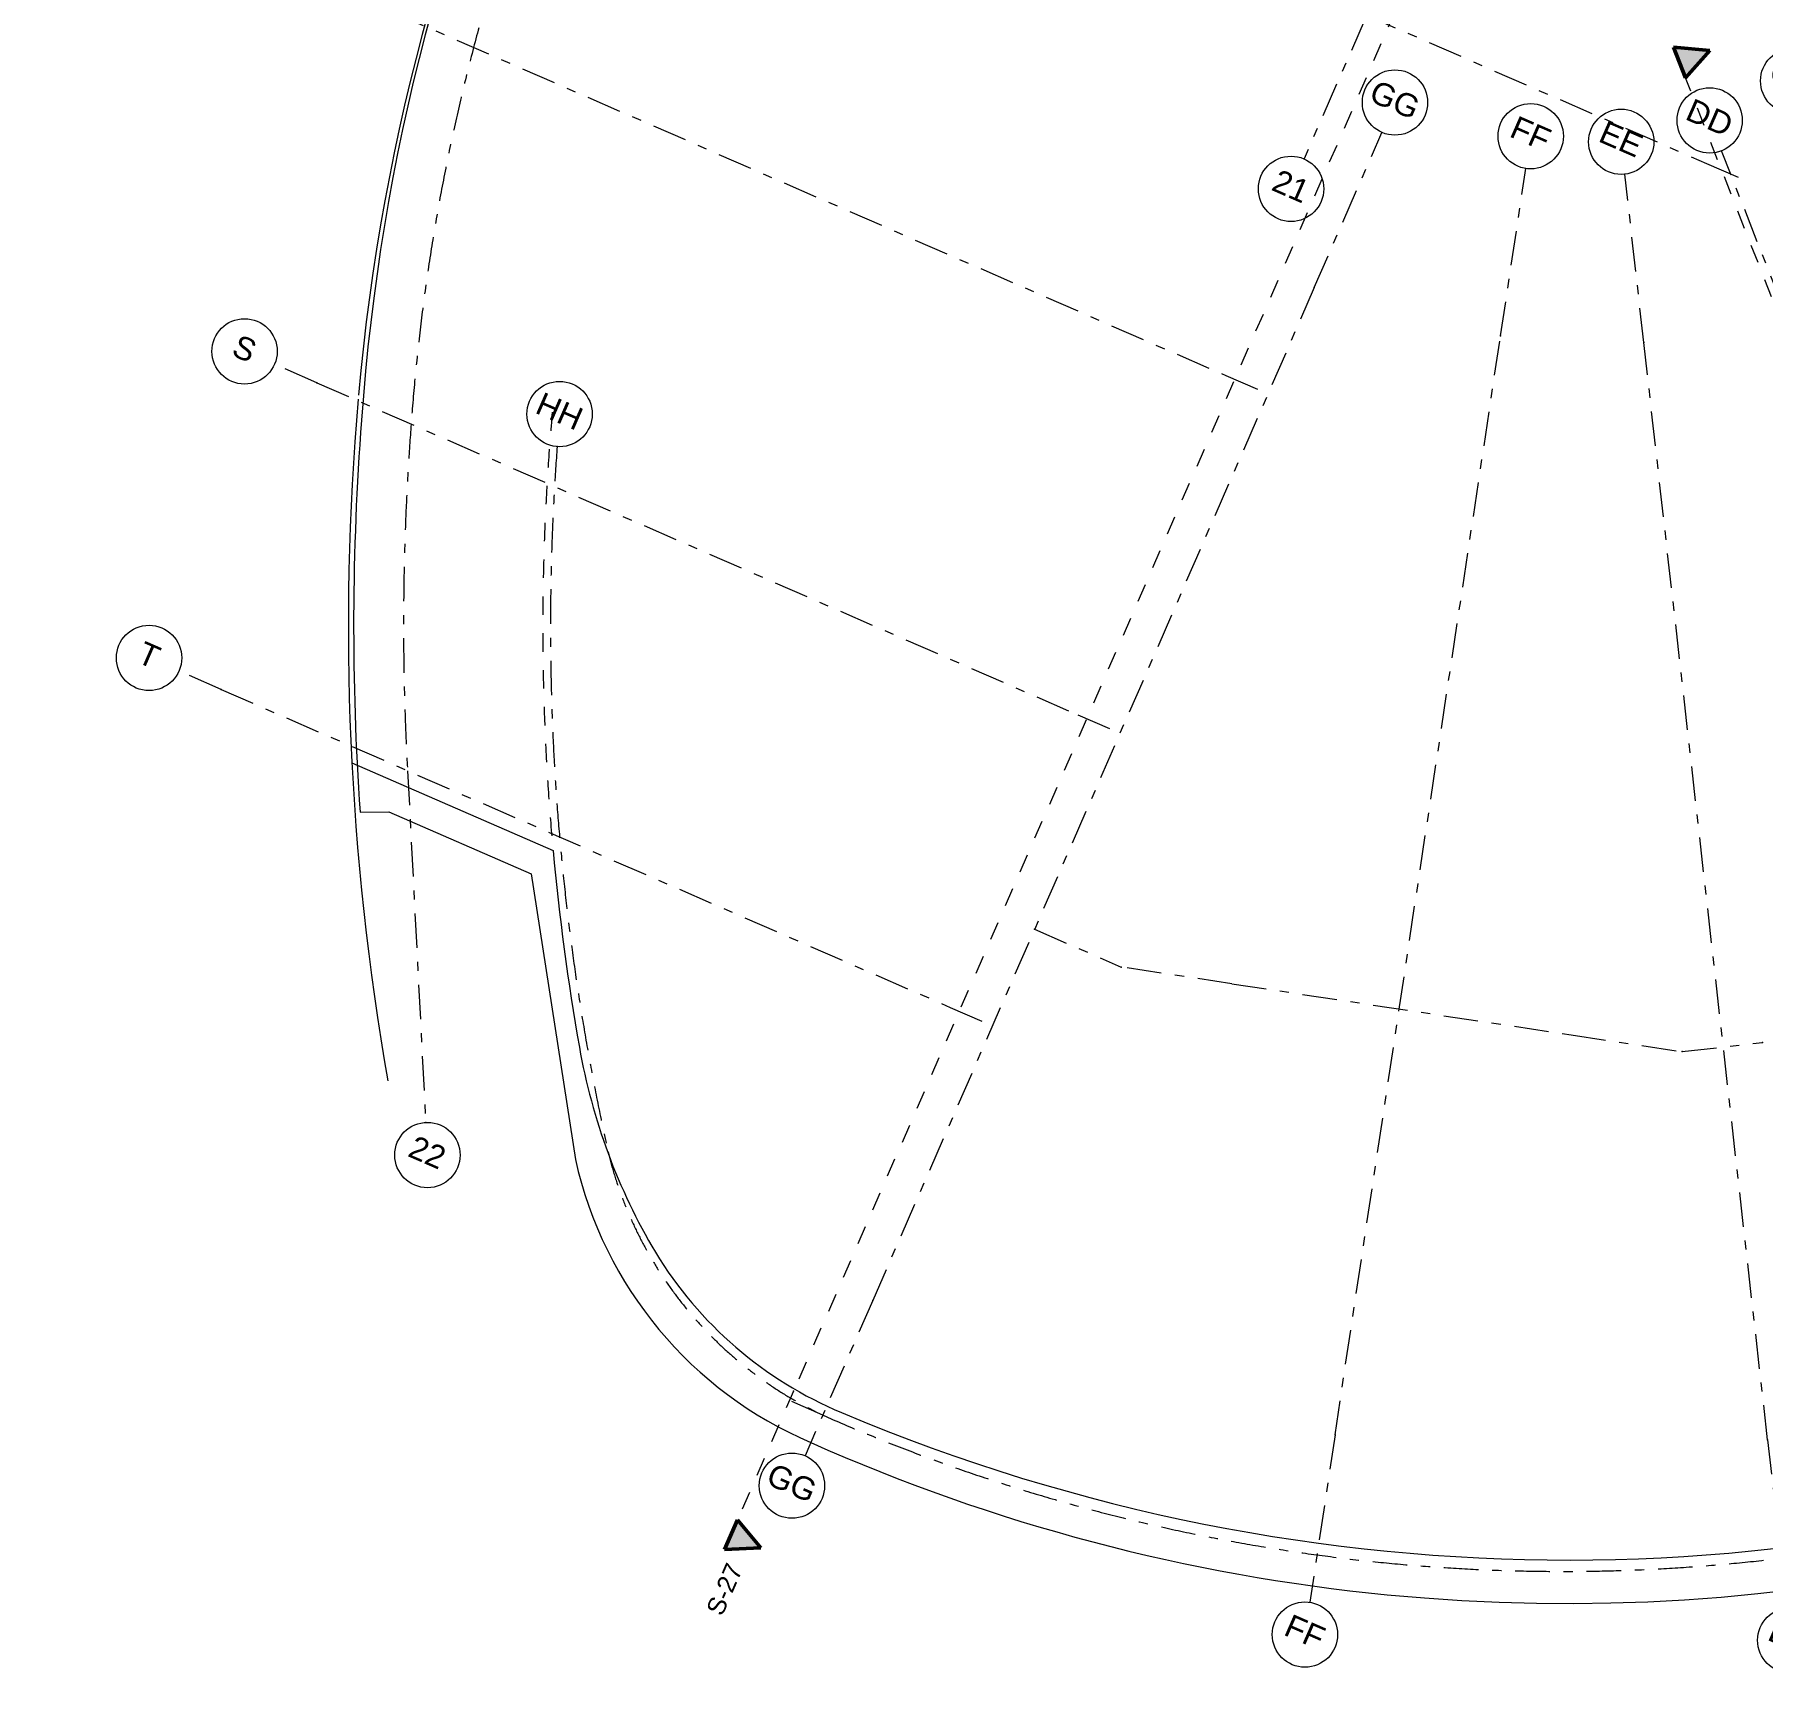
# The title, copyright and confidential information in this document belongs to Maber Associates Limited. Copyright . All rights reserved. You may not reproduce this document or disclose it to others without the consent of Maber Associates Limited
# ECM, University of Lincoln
# Model space of a CAD drawing. Header units: millimetres. Extents: x -50172 to 145343, y -110728 to 25069.
# Drawn here: x -50172 to -23716, y -73367 to -48233 of the extents above; entities that cross this region are included whole.
import ezdxf
from ezdxf.enums import TextEntityAlignment as Align

# ---------------------------------------------------------------- set-up
doc = ezdxf.new("R2010")
doc.units = ezdxf.units.MM
doc.header["$MEASUREMENT"] = 0
doc.linetypes.add('Dashed', pattern=[564.444447, 282.222223, -282.222223])
doc.linetypes.add('Double Dashed', pattern=[1093.611073, 529.166651, -211.666656, 141.111112, -211.666656])
for name, color, linetype, lineweight in [('A-20-M_Roof_Pen_No__1', 7, 'Continuous', 13), ('A-95-MC_Marker_Section_P2.Marker_Pen_No__1', 7, 'Continuous', 13), ('A-95-MC_Marker_Section_P2.Marker_Pen_No__6', 7, 'Continuous', 35)]:
    doc.layers.add(name, color=color, linetype=linetype, lineweight=lineweight)
doc.layers.add('A-95-MC_Marker_Section_P2.Marker', color=7, linetype='Continuous')
doc.layers.add('New_A-15-MG_Structural_Grid_Phase_2', color=7, linetype='Continuous')
for name, color, linetype, lineweight, true_color in [('A-95-MC_Marker_Section_P2.Marker_Pen_No__25', 7, 'Continuous', 50, 0x2a2a2a), ('New_A-15-MG_Structural_Grid_Phase_2_Pen_No__222', 7, 'Continuous', 13, 0x65af33), ('New_A-95-P_Drawing_Pen_No__62', 7, 'Continuous', 20, 0xaaaaaa)]:
    doc.layers.add(name, color=color, linetype=linetype, lineweight=lineweight, true_color=true_color)
doc.styles.add('GENERATED_STYLE_4', font='')
doc.styles.get('GENERATED_STYLE_4').set_extended_font_data('Swis721 BT')

# ---------------------------------------------------------------- blocks, each defined once
blk = doc.blocks.new('Standard grid marker_4')
at = {"layer": 'New_A-15-MG_Structural_Grid_Phase_2_Pen_No__222', "linetype": 'Double Dashed'}
for p, q in [((705, 0), (0, 0)), ((705, 0), (13419, 0)), ((13419, 0), (14124, 0))]:
    blk.add_line(p, q, dxfattribs=at)
at = {"layer": 'New_A-15-MG_Structural_Grid_Phase_2_Pen_No__222', "linetype": 'Continuous'}
blk.add_circle((-500, 0), 500, dxfattribs=at)
at = {"layer": 'New_A-15-MG_Structural_Grid_Phase_2_Pen_No__222', "linetype": 'Double Dashed'}
blk.add_point((705, 0), dxfattribs=at)
blk.add_point((705, 0), dxfattribs=at)
at = {"layer": 'New_A-15-MG_Structural_Grid_Phase_2_Pen_No__222', "style": 'GENERATED_STYLE_4'}
blk.add_attdef('AC_MarkerText_1', text='', height=350, rotation=359.9999, dxfattribs=at).set_placement((-500, 43), align=Align.MIDDLE_CENTER)
blk = doc.blocks.new('Standard grid marker_5')
at = {"layer": 'New_A-15-MG_Structural_Grid_Phase_2_Pen_No__222', "linetype": 'Double Dashed'}
for p, q in [((705, 0), (0, 0)), ((705, 0), (14640, 0)), ((14640, 0), (15346, 0))]:
    blk.add_line(p, q, dxfattribs=at)
at = {"layer": 'New_A-15-MG_Structural_Grid_Phase_2_Pen_No__222', "linetype": 'Continuous'}
blk.add_circle((-500, 0), 500, dxfattribs=at)
at = {"layer": 'New_A-15-MG_Structural_Grid_Phase_2_Pen_No__222', "linetype": 'Double Dashed'}
blk.add_point((705, 0), dxfattribs=at)
blk.add_point((705, 0), dxfattribs=at)
at = {"layer": 'New_A-15-MG_Structural_Grid_Phase_2_Pen_No__222', "style": 'GENERATED_STYLE_4'}
blk.add_attdef('AC_MarkerText_1', text='', height=350, rotation=360, dxfattribs=at).set_placement((-500, 43), align=Align.MIDDLE_CENTER)
blk = doc.blocks.new('Standard grid marker_6')
at = {"layer": 'New_A-15-MG_Structural_Grid_Phase_2_Pen_No__222', "linetype": 'Double Dashed'}
for p, q in [((705, 0), (0, 0)), ((705, 0), (20649, 0)), ((20649, 0), (21354, 0))]:
    blk.add_line(p, q, dxfattribs=at)
at = {"layer": 'New_A-15-MG_Structural_Grid_Phase_2_Pen_No__222', "linetype": 'Continuous'}
blk.add_circle((-500, 0), 500, dxfattribs=at)
at = {"layer": 'New_A-15-MG_Structural_Grid_Phase_2_Pen_No__222', "linetype": 'Double Dashed'}
blk.add_point((705, 0), dxfattribs=at)
blk.add_point((705, 0), dxfattribs=at)
at = {"layer": 'New_A-15-MG_Structural_Grid_Phase_2_Pen_No__222', "style": 'GENERATED_STYLE_4'}
blk.add_attdef('AC_MarkerText_1', text='', height=350, rotation=360, dxfattribs=at).set_placement((-500, 34), align=Align.MIDDLE_CENTER)
blk = doc.blocks.new('Standard grid marker_8')
at = {"layer": 'New_A-15-MG_Structural_Grid_Phase_2_Pen_No__222', "linetype": 'Double Dashed'}
for p, q in [((705, 0), (0, 0)), ((705, 0), (12884, 0)), ((12884, 0), (13589, 0))]:
    blk.add_line(p, q, dxfattribs=at)
at = {"layer": 'New_A-15-MG_Structural_Grid_Phase_2_Pen_No__222', "linetype": 'Continuous'}
blk.add_circle((-500, 0), 500, dxfattribs=at)
at = {"layer": 'New_A-15-MG_Structural_Grid_Phase_2_Pen_No__222', "linetype": 'Double Dashed'}
blk.add_point((705, 0), dxfattribs=at)
blk.add_point((705, 0), dxfattribs=at)
at = {"layer": 'New_A-15-MG_Structural_Grid_Phase_2_Pen_No__222', "style": 'GENERATED_STYLE_4'}
blk.add_attdef('AC_MarkerText_1', text='', height=350, rotation=360, dxfattribs=at).set_placement((-500, 43), align=Align.MIDDLE_CENTER)
blk = doc.blocks.new('Standard grid marker_9')
at = {"layer": 'New_A-15-MG_Structural_Grid_Phase_2_Pen_No__222', "linetype": 'Double Dashed'}
for p, q in [((2591, 0), (19508, 0)), ((2591, 0), (0, 0)), ((19508, 0), (22099, 0))]:
    blk.add_line(p, q, dxfattribs=at)
at = {"layer": 'New_A-15-MG_Structural_Grid_Phase_2_Pen_No__222', "linetype": 'Continuous'}
for centre in [(-500, 0), (22599, 0)]:
    blk.add_circle(centre, 500, dxfattribs=at)
at = {"layer": 'New_A-15-MG_Structural_Grid_Phase_2_Pen_No__222', "linetype": 'Double Dashed'}
for p in [(2591, 0), (2591, 0), (19508, 0), (19508, 0)]:
    blk.add_point(p, dxfattribs=at)
at = {"layer": 'New_A-15-MG_Structural_Grid_Phase_2_Pen_No__222', "style": 'GENERATED_STYLE_4'}
for tag, p in [('AC_MarkerText_1_0', (-500, 43)), ('AC_MarkerText_1_1', (22599, 43))]:
    blk.add_attdef(tag, text='', height=350, rotation=90, dxfattribs=at).set_placement(p, align=Align.MIDDLE_CENTER)
blk = doc.blocks.new('Standard grid marker_10')
at = {"layer": 'New_A-15-MG_Structural_Grid_Phase_2_Pen_No__222', "linetype": 'Double Dashed'}
for p, q in [((2591, 0), (19605, 0)), ((2591, 0), (0, 0)), ((19605, 0), (22196, 0))]:
    blk.add_line(p, q, dxfattribs=at)
at = {"layer": 'New_A-15-MG_Structural_Grid_Phase_2_Pen_No__222', "linetype": 'Continuous'}
for centre in [(-500, 0), (22696, 0)]:
    blk.add_circle(centre, 500, dxfattribs=at)
at = {"layer": 'New_A-15-MG_Structural_Grid_Phase_2_Pen_No__222', "linetype": 'Double Dashed'}
for p in [(2591, 0), (2591, 0), (19605, 0), (19605, 0)]:
    blk.add_point(p, dxfattribs=at)
at = {"layer": 'New_A-15-MG_Structural_Grid_Phase_2_Pen_No__222', "style": 'GENERATED_STYLE_4'}
for tag, p in [('AC_MarkerText_1_0', (-500, 43)), ('AC_MarkerText_1_1', (22696, 43))]:
    blk.add_attdef(tag, text='', height=350, rotation=255.0108, dxfattribs=at).set_placement(p, align=Align.MIDDLE_CENTER)
blk = doc.blocks.new('Standard grid marker_11')
at = {"layer": 'New_A-15-MG_Structural_Grid_Phase_2_Pen_No__222', "linetype": 'Double Dashed'}
for p, q in [((2591, 0), (0, 0)), ((2591, 0), (19495, 0)), ((19495, 0), (22085, 0))]:
    blk.add_line(p, q, dxfattribs=at)
at = {"layer": 'New_A-15-MG_Structural_Grid_Phase_2_Pen_No__222', "linetype": 'Continuous'}
for centre in [(-500, 0), (22585, 0)]:
    blk.add_circle(centre, 500, dxfattribs=at)
at = {"layer": 'New_A-15-MG_Structural_Grid_Phase_2_Pen_No__222', "linetype": 'Double Dashed'}
for p in [(2591, 0), (2591, 0), (19495, 0), (19495, 0)]:
    blk.add_point(p, dxfattribs=at)
at = {"layer": 'New_A-15-MG_Structural_Grid_Phase_2_Pen_No__222', "style": 'GENERATED_STYLE_4'}
for tag, p in [('AC_MarkerText_1_0', (-500, 43)), ('AC_MarkerText_1_1', (22585, 43))]:
    blk.add_attdef(tag, text='', height=350, rotation=240.0028, dxfattribs=at).set_placement(p, align=Align.MIDDLE_CENTER)
blk = doc.blocks.new('Standard grid marker_12')
at = {"layer": 'New_A-15-MG_Structural_Grid_Phase_2_Pen_No__222', "linetype": 'Double Dashed'}
for p, q in [((2591, 0), (19515, 0)), ((2591, 0), (2591, 0)), ((19515, 0), (19515, 0)), ((2591, 0), (0, 0)), ((19515, 0), (22105, 0))]:
    blk.add_line(p, q, dxfattribs=at)
at = {"layer": 'New_A-15-MG_Structural_Grid_Phase_2_Pen_No__222', "linetype": 'Continuous'}
for centre in [(-500, 0), (22605, 0)]:
    blk.add_circle(centre, 500, dxfattribs=at)
at = {"layer": 'New_A-15-MG_Structural_Grid_Phase_2_Pen_No__222', "linetype": 'Double Dashed'}
for p in [(2591, 0), (19515, 0)]:
    blk.add_point(p, dxfattribs=at)
at = {"layer": 'New_A-15-MG_Structural_Grid_Phase_2_Pen_No__222', "style": 'GENERATED_STYLE_4'}
for tag, p in [('AC_MarkerText_1_0', (-500, 43)), ('AC_MarkerText_1_1', (22605, 43))]:
    blk.add_attdef(tag, text='', height=350, rotation=225.0159, dxfattribs=at).set_placement(p, align=Align.MIDDLE_CENTER)
blk = doc.blocks.new('Standard grid marker_13')
at = {"layer": 'New_A-15-MG_Structural_Grid_Phase_2_Pen_No__222', "linetype": 'Double Dashed'}
for p, q in [((2591, 0), (0, 0)), ((2591, 0), (19354, 0)), ((19354, 0), (21945, 0))]:
    blk.add_line(p, q, dxfattribs=at)
at = {"layer": 'New_A-15-MG_Structural_Grid_Phase_2_Pen_No__222', "linetype": 'Continuous'}
for centre in [(-500, 0), (22445, 0)]:
    blk.add_circle(centre, 500, dxfattribs=at)
at = {"layer": 'New_A-15-MG_Structural_Grid_Phase_2_Pen_No__222', "linetype": 'Double Dashed'}
for p in [(2591, 0), (2591, 0), (19354, 0), (19354, 0)]:
    blk.add_point(p, dxfattribs=at)
at = {"layer": 'New_A-15-MG_Structural_Grid_Phase_2_Pen_No__222', "style": 'GENERATED_STYLE_4'}
for tag, p in [('AC_MarkerText_1_0', (-500, 44)), ('AC_MarkerText_1_1', (22445, 44))]:
    blk.add_attdef(tag, text='', height=350, rotation=210.0234, dxfattribs=at).set_placement(p, align=Align.MIDDLE_CENTER)
blk = doc.blocks.new('Standard grid marker_16')
at = {"layer": 'New_A-15-MG_Structural_Grid_Phase_2_Pen_No__222', "linetype": 'Double Dashed'}
blk.add_line((0, 0), (1446, 0), dxfattribs=at)
for p in [(0, 0), (1446, 0)]:
    blk.add_point(p, dxfattribs=at)
blk = doc.blocks.new('Standard grid marker_17')
at = {"layer": 'New_A-15-MG_Structural_Grid_Phase_2_Pen_No__222', "linetype": 'Double Dashed'}
for p, q in [((1715, 0), (0, 0)), ((1715, 0), (6970, 0)), ((6970, 0), (8684, 0))]:
    blk.add_line(p, q, dxfattribs=at)
blk = doc.blocks.new('Standard grid marker_18')
at = {"layer": 'New_A-15-MG_Structural_Grid_Phase_2_Pen_No__222', "linetype": 'Double Dashed'}
blk.add_line((0, 0), (1239, 0), dxfattribs=at)
for p in [(0, 0), (1239, 0)]:
    blk.add_point(p, dxfattribs=at)
blk = doc.blocks.new('Standard grid marker_24')
at = {"layer": 'New_A-15-MG_Structural_Grid_Phase_2_Pen_No__222', "linetype": 'Double Dashed'}
for p, q in [((23031, 21499), (23031, 21499)), ((31507, 0), (31507, 0))]:
    blk.add_line(p, q, dxfattribs=at)
blk.add_arc((0, 0), 31507, 0, 43.0295, dxfattribs=at)
blk = doc.blocks.new('Standard grid marker_25')
at = {"layer": 'New_A-15-MG_Structural_Grid_Phase_2_Pen_No__222', "linetype": 'Double Dashed'}
for p, q in [((40014, 5296), (40014, 5296)), ((40363, 0), (40363, 0))]:
    blk.add_line(p, q, dxfattribs=at)
blk.add_arc((0, 0), 40363, 0, 7.5392, dxfattribs=at)
blk = doc.blocks.new('Standard grid marker_26')
at = {"layer": 'New_A-15-MG_Structural_Grid_Phase_2_Pen_No__222', "linetype": 'Double Dashed'}
blk.add_line((27978, 0), (27978, -516), dxfattribs=at)
blk.add_arc((0, 0), 27978, 0, 90.636, dxfattribs=at)
at = {"layer": 'New_A-15-MG_Structural_Grid_Phase_2_Pen_No__222', "style": 'GENERATED_STYLE_4'}
blk.add_attdef('AC_MarkerText_1', text='', height=350, rotation=90.3066, dxfattribs=at).set_placement((-1326, 28008), align=Align.MIDDLE_CENTER)
blk = doc.blocks.new('Standard grid marker_27')
at = {"layer": 'New_A-15-MG_Structural_Grid_Phase_2_Pen_No__222', "linetype": 'Double Dashed'}
for p, q in [((3797, 4702), (3797, 4702)), ((6044, 0), (6044, 0))]:
    blk.add_line(p, q, dxfattribs=at)
blk.add_arc((0, 0), 6044, 0, 51.0784, dxfattribs=at)
blk = doc.blocks.new('Standard grid marker_28')
at = {"layer": 'New_A-15-MG_Structural_Grid_Phase_2_Pen_No__222', "linetype": 'Double Dashed'}
for p, q in [((35469, 10709), (35469, 10709)), ((37050, 0), (37050, 0)), ((37050, 0), (37050, 0))]:
    blk.add_line(p, q, dxfattribs=at)
at = {"layer": 'New_A-15-MG_Structural_Grid_Phase_2_Pen_No__222', "linetype": 'Continuous'}
blk.add_circle((37050, -500), 500, dxfattribs=at)
at = {"layer": 'New_A-15-MG_Structural_Grid_Phase_2_Pen_No__222', "linetype": 'Double Dashed'}
blk.add_arc((0, 0), 37050, 0, 16.8007, dxfattribs=at)
blk.add_point((37050, 0), dxfattribs=at)
at = {"layer": 'New_A-15-MG_Structural_Grid_Phase_2_Pen_No__222', "style": 'GENERATED_STYLE_4'}
blk.add_attdef('AC_MarkerText_1', text='', height=350, rotation=160.7141, dxfattribs=at).set_placement((37050, -457), align=Align.MIDDLE_CENTER)
blk = doc.blocks.new('Standard grid marker_29')
at = {"layer": 'New_A-15-MG_Structural_Grid_Phase_2_Pen_No__222', "linetype": 'Double Dashed'}
for p, q in [((0, 0), (5391, 0)), ((0, 0), (0, 0)), ((5391, 0), (5391, 0))]:
    blk.add_line(p, q, dxfattribs=at)
at = {"layer": 'New_A-15-MG_Structural_Grid_Phase_2_Pen_No__222', "linetype": 'Continuous'}
blk.add_circle((5891, 0), 500, dxfattribs=at)
at = {"layer": 'New_A-15-MG_Structural_Grid_Phase_2_Pen_No__222', "linetype": 'Double Dashed'}
blk.add_point((5391, 0), dxfattribs=at)
blk.add_point((5391, 0), dxfattribs=at)
at = {"layer": 'New_A-15-MG_Structural_Grid_Phase_2_Pen_No__222', "style": 'GENERATED_STYLE_4'}
blk.add_attdef('AC_MarkerText_1', text='', height=350, rotation=63.4875, dxfattribs=at).set_placement((5891, 41), align=Align.MIDDLE_CENTER)
blk = doc.blocks.new('Standard grid marker_40')
at = {"layer": 'New_A-15-MG_Structural_Grid_Phase_2_Pen_No__222', "linetype": 'Double Dashed'}
for p, q in [((18746, 0), (39496, 0)), ((18746, 0), (0, 0)), ((39496, 0), (58242, 0))]:
    blk.add_line(p, q, dxfattribs=at)
at = {"layer": 'New_A-15-MG_Structural_Grid_Phase_2_Pen_No__222', "linetype": 'Continuous'}
for centre in [(-500, 0), (58742, 0)]:
    blk.add_circle(centre, 500, dxfattribs=at)
at = {"layer": 'New_A-15-MG_Structural_Grid_Phase_2_Pen_No__222', "linetype": 'Double Dashed'}
for p in [(18746, 0), (18746, 0), (39496, 0), (39496, 0)]:
    blk.add_point(p, dxfattribs=at)
at = {"layer": 'New_A-15-MG_Structural_Grid_Phase_2_Pen_No__222', "style": 'GENERATED_STYLE_4'}
for tag, p in [('AC_MarkerText_1_0', (-500, 41)), ('AC_MarkerText_1_1', (58742, 41))]:
    blk.add_attdef(tag, text='', height=350, rotation=270, dxfattribs=at).set_placement(p, align=Align.MIDDLE_CENTER)
blk = doc.blocks.new('Cutting Plane_1_1', base_point=(-16058, -71396))
at = {"layer": 'A-95-MC_Marker_Section_P2.Marker_Pen_No__25', "linetype": 'Continuous'}
for points in [[(-25077, -48428), (-24895, -48894), (-24521, -48478)], [(-15966, -71629), (-16149, -71164), (-15592, -71213)]]:
    blk.add_hatch(color=256, dxfattribs=at).paths.add_polyline_path(points)
at = {"layer": 'A-95-MC_Marker_Section_P2.Marker_Pen_No__1', "linetype": 'Dashed'}
blk.add_line((-16149, -71164), (-24895, -48894), dxfattribs=at)
at = {"layer": 'A-95-MC_Marker_Section_P2.Marker_Pen_No__25', "linetype": 'Continuous'}
for p, q in [((-25077, -48428), (-24895, -48894)), ((-24521, -48478), (-25077, -48428)), ((-24895, -48894), (-24521, -48478)), ((-16149, -71164), (-15592, -71213)), ((-15966, -71629), (-16149, -71164)), ((-15592, -71213), (-15966, -71629))]:
    blk.add_line(p, q, dxfattribs=at)
at = {"layer": 'A-95-MC_Marker_Section_P2.Marker_Pen_No__6', "char_height": 275, "rotation": 291.4404, "style": 'GENERATED_STYLE_4'}
for insert, attachment_point in [((-20161, -50300), 7), ((-13637, -66912), 9)]:
    blk.add_mtext('\\A1;{\\fSwis721 BT|b0|i0|c0|p34;S-21}', dxfattribs=dict(at, insert=insert, attachment_point=attachment_point))
blk = doc.blocks.new('Cutting Plane_7_1', base_point=(-15692, -10946))
at = {"layer": 'A-95-MC_Marker_Section_P2.Marker_Pen_No__25', "linetype": 'Continuous'}
blk.add_hatch(color=256, dxfattribs=at).paths.add_polyline_path([(-39608, -71426), (-39408, -70968), (-39050, -71397)])
at = {"layer": 'A-95-MC_Marker_Section_P2.Marker_Pen_No__1', "linetype": 'Dashed'}
for p, q in [((-20308, -27164), (-38549, -68998)), ((-38549, -68998), (-39408, -70968))]:
    blk.add_line(p, q, dxfattribs=at)
blk.add_point((-38549, -68998), dxfattribs=at)
at = {"layer": 'A-95-MC_Marker_Section_P2.Marker_Pen_No__25', "linetype": 'Continuous'}
for p, q in [((-39608, -71426), (-39408, -70968)), ((-39408, -70968), (-39050, -71397)), ((-39050, -71397), (-39608, -71426))]:
    blk.add_line(p, q, dxfattribs=at)
at = {"layer": 'A-95-MC_Marker_Section_P2.Marker_Pen_No__6', "insert": (-39317, -71717), "char_height": 275, "attachment_point": 9, "rotation": 66.4404, "style": 'GENERATED_STYLE_4'}
blk.add_mtext('\\A1;{\\fSwis721 BT|b0|i0|c0|p34;S-27}', dxfattribs=at)

msp = doc.modelspace()

# ---------------------------------------------------------------- linework, layer by layer
at = {"layer": 'A-20-M_Roof_Pen_No__1', "linetype": 'Continuous', "flags": 128}
for points in [[(-10929.1, -11033.6), (-11222.7, -10718.1), (-35220, -33051.7, 0.1872464), (-45165.9, -54137.9, 0.0363407), (-45188.3, -60137.2), (-44748.9, -60133.2), (-42569.8, -61081), (-41889.8, -65455.6, 0.2416882), (-38286.5, -69785.9, 0.0808458), (-29464.2, -72116.1)], [(-29464.2, -72116.1, 0.325208), (-669.4, -55169.4), (-423.1, -54604.4), (-6490.3, -51958.8)]]:
    msp.add_lwpolyline(points, format="xyb", dxfattribs=at)
at = {"layer": 'New_A-95-P_Drawing_Pen_No__62', "linetype": 'Continuous'}
msp.add_line((-45313.6, -59382.3), (-42232.8, -60725.7), dxfattribs=at)
for centre, radius, start, end in [((-12808.8, -56627.4), 32530.2, 132.94041, 174.92989), ((-5223, -57301.7), 40144.5, 175.0145, 189.96848), ((-26680.4, -42885.8), 28692.3, 247.16321, 337.06198), ((-5223, -57301.7), 37167.8, 185.28576, 189.96846), ((-32665.1, -62124.8), 9305, 189.96869, 210.6896), ((-35439.8, -63686.8), 6122.2, 211.37187, 247.16076)]:
    msp.add_arc(centre, radius, start, end, dxfattribs=at)
at = {"layer": 'New_A-95-P_Drawing_Pen_No__62', "linetype": 'Dashed'}
msp.add_arc((-5223, -57301.7), 37167.8, 174.92802, 185.28576, dxfattribs=at)

# ---------------------------------------------------------------- block references
at = {"layer": 'A-95-MC_Marker_Section_P2.Marker'}
for name, p in [('Cutting Plane_7_1', (-15692.4, -10945.9)), ('Cutting Plane_1_1', (-16057.7, -71396.2))]:
    msp.add_blockref(name, p, dxfattribs=at)
at = {"layer": 'New_A-15-MG_Structural_Grid_Phase_2', "color": 8, "linetype": 'Continuous', "lineweight": 15}
ref = msp.add_blockref('Standard grid marker_40', (-30734.1, -50137), dxfattribs=dict(at, zscale=1000, rotation=66.44041158399293))
ref.add_attrib('AC_MarkerText_1', '21', dxfattribs={"layer": 'New_A-15-MG_Structural_Grid_Phase_2_Pen_No__222', "color": 85, "true_color": 0x65af33, "height": 350, "rotation": 336.44041, "style": 'GENERATED_STYLE_4'}).set_placement((-30934, -50554.2), align=Align.MIDDLE_CENTER)
ref.add_attrib('AC_MarkerText_1_1', '21', dxfattribs={"layer": 'New_A-15-MG_Structural_Grid_Phase_2_Pen_No__222', "color": 85, "true_color": 0x65af33, "height": 350, "rotation": 336.44041, "style": 'GENERATED_STYLE_4'}).set_placement((-7254.7, 3750), align=Align.MIDDLE_CENTER)
at = {"layer": 'New_A-15-MG_Structural_Grid_Phase_2', "color": 8, "linetype": 'Continuous', "lineweight": 15, "zscale": 1000}
for name, p, rotation in [('Standard grid marker_24', (-12978.9, -56444.6), 132.8760517734848), ('Standard grid marker_26', (-26783.5, -43781.2), 246.1337837427074), ('Standard grid marker_25', (-4159.5, -57266.1), 175.6366465400281), ('Standard grid marker_16', (-34860.7, -61929.5), 336.4404115839915), ('Standard grid marker_17', (-33534.9, -62507.7), 351.4296153646693), ('Standard grid marker_18', (-24947.5, -63801.9), 6.440412568064064), ('Standard grid marker_27', (-35520.4, -63902.1), 193.7422622324414)]:
    msp.add_blockref(name, p, dxfattribs=dict(at, rotation=rotation))
at = {"layer": 'New_A-15-MG_Structural_Grid_Phase_2', "color": 8, "linetype": 'Continuous', "lineweight": 15}
ref = msp.add_blockref('Standard grid marker_6', (-43500.2, -41953.1), dxfattribs=dict(at, zscale=1000, rotation=336.440411583993))
ref.add_attrib('AC_MarkerText_1', 'Q', dxfattribs={"layer": 'New_A-15-MG_Structural_Grid_Phase_2_Pen_No__222', "color": 85, "true_color": 0x65af33, "height": 350, "rotation": 336.44041, "style": 'GENERATED_STYLE_4'}).set_placement((-43958.5, -41719.2), align=Align.MIDDLE_CENTER)
ref = msp.add_blockref('Standard grid marker_5', (-45353.6, -47600.5), dxfattribs=dict(at, zscale=1000, rotation=336.440411583993))
ref.add_attrib('AC_MarkerText_1', 'R', dxfattribs={"layer": 'New_A-15-MG_Structural_Grid_Phase_2_Pen_No__222', "color": 85, "true_color": 0x65af33, "height": 350, "rotation": 336.44041, "style": 'GENERATED_STYLE_4'}).set_placement((-45811.9, -47357.3), align=Align.MIDDLE_CENTER)
ref = msp.add_blockref('Standard grid marker_13', (-9920.8, -67004.8), dxfattribs=dict(at, zscale=1000, rotation=126.417012497801))
ref.add_attrib('AC_MarkerText_1', 'CC', dxfattribs={"layer": 'New_A-15-MG_Structural_Grid_Phase_2_Pen_No__222', "color": 85, "true_color": 0x65af33, "height": 350, "rotation": 336.44041, "style": 'GENERATED_STYLE_4'}).set_placement((-9623.9, -67363.5), align=Align.MIDDLE_CENTER)
ref.add_attrib('AC_MarkerText_1_1', 'CC', dxfattribs={"layer": 'New_A-15-MG_Structural_Grid_Phase_2_Pen_No__222', "color": 85, "true_color": 0x65af33, "height": 350, "rotation": 336.44041, "style": 'GENERATED_STYLE_4'}).set_placement((-23245.3, -48899.3), align=Align.MIDDLE_CENTER)
ref = msp.add_blockref('Standard grid marker_9', (-29541.9, -49731.7), dxfattribs=dict(at, zscale=1000, rotation=246.4404115839914))
ref.add_attrib('AC_MarkerText_1', 'GG', dxfattribs={"layer": 'New_A-15-MG_Structural_Grid_Phase_2_Pen_No__222', "color": 85, "true_color": 0x65af33, "height": 350, "rotation": 336.44041, "style": 'GENERATED_STYLE_4'}).set_placement((-29342, -49230.1), align=Align.MIDDLE_CENTER)
ref.add_attrib('AC_MarkerText_1_1', 'GG', dxfattribs={"layer": 'New_A-15-MG_Structural_Grid_Phase_2_Pen_No__222', "color": 85, "true_color": 0x65af33, "height": 350, "rotation": 336.44041, "style": 'GENERATED_STYLE_4'}).set_placement((-38574.6, -70403.4), align=Align.MIDDLE_CENTER)
ref = msp.add_blockref('Standard grid marker_12', (-16266.9, -70590.4), dxfattribs=dict(at, zscale=1000, rotation=111.4245376389394))
ref.add_attrib('AC_MarkerText_1', 'DD', dxfattribs={"layer": 'New_A-15-MG_Structural_Grid_Phase_2_Pen_No__222', "color": 85, "true_color": 0x65af33, "height": 350, "rotation": 336.44041, "style": 'GENERATED_STYLE_4'}).set_placement((-16084.1, -71012.4), align=Align.MIDDLE_CENTER)
ref.add_attrib('AC_MarkerText_1_1', 'DD', dxfattribs={"layer": 'New_A-15-MG_Structural_Grid_Phase_2_Pen_No__222', "color": 85, "true_color": 0x65af33, "height": 350, "rotation": 336.44041, "style": 'GENERATED_STYLE_4'}).set_placement((-24523.9, -49503.6), align=Align.MIDDLE_CENTER)
ref = msp.add_blockref('Standard grid marker_10', (-30646.7, -72232.1), dxfattribs=dict(at, zscale=1000, rotation=81.4296153646693))
ref.add_attrib('AC_MarkerText_1', 'FF', dxfattribs={"layer": 'New_A-15-MG_Structural_Grid_Phase_2_Pen_No__222', "color": 85, "true_color": 0x65af33, "height": 350, "rotation": 336.44041, "style": 'GENERATED_STYLE_4'}).set_placement((-30721.2, -72683.1), align=Align.MIDDLE_CENTER)
ref.add_attrib('AC_MarkerText_1_1', 'FF', dxfattribs={"layer": 'New_A-15-MG_Structural_Grid_Phase_2_Pen_No__222', "color": 85, "true_color": 0x65af33, "height": 350, "rotation": 336.44041, "style": 'GENERATED_STYLE_4'}).set_placement((-27264.5, -49746.5), align=Align.MIDDLE_CENTER)
ref = msp.add_blockref('Standard grid marker_11', (-23345.9, -72317.5), dxfattribs=dict(at, zscale=1000, rotation=96.43765179530504))
ref.add_attrib('AC_MarkerText_1', 'EE', dxfattribs={"layer": 'New_A-15-MG_Structural_Grid_Phase_2_Pen_No__222', "color": 85, "true_color": 0x65af33, "height": 350, "rotation": 336.44041, "style": 'GENERATED_STYLE_4'}).set_placement((-23289.8, -72770.9), align=Align.MIDDLE_CENTER)
ref.add_attrib('AC_MarkerText_1_1', 'EE', dxfattribs={"layer": 'New_A-15-MG_Structural_Grid_Phase_2_Pen_No__222', "color": 85, "true_color": 0x65af33, "height": 350, "rotation": 336.44041, "style": 'GENERATED_STYLE_4'}).set_placement((-25878.2, -49831.1), align=Align.MIDDLE_CENTER)
ref = msp.add_blockref('Standard grid marker_4', (-46498.1, -53282.6), dxfattribs=dict(at, zscale=1000, rotation=336.440536925842))
ref.add_attrib('AC_MarkerText_1', 'S', dxfattribs={"layer": 'New_A-15-MG_Structural_Grid_Phase_2_Pen_No__222', "color": 85, "true_color": 0x65af33, "height": 350, "rotation": 336.44041, "style": 'GENERATED_STYLE_4'}).set_placement((-46956.4, -53040.1), align=Align.MIDDLE_CENTER)
ref = msp.add_blockref('Standard grid marker_28', (-5223, -57301.7), dxfattribs=dict(at, zscale=1000, rotation=175.7263039143517))
ref.add_attrib('AC_MarkerText_1', 'HH', dxfattribs={"layer": 'New_A-15-MG_Structural_Grid_Phase_2_Pen_No__222', "color": 85, "true_color": 0x65af33, "height": 350, "rotation": 336.44041, "style": 'GENERATED_STYLE_4'}).set_placement((-42133.2, -53998.6), align=Align.MIDDLE_CENTER)
ref = msp.add_blockref('Standard grid marker_8', (-47960.9, -57975.6), dxfattribs=dict(at, zscale=1000, rotation=336.440411583993))
ref.add_attrib('AC_MarkerText_1', 'T', dxfattribs={"layer": 'New_A-15-MG_Structural_Grid_Phase_2_Pen_No__222', "color": 85, "true_color": 0x65af33, "height": 350, "rotation": 336.44041, "style": 'GENERATED_STYLE_4'}).set_placement((-48419.2, -57732.4), align=Align.MIDDLE_CENTER)
ref = msp.add_blockref('Standard grid marker_29', (-44460.1, -59502.2), dxfattribs=dict(at, zscale=1000, rotation=272.9529222214646))
ref.add_attrib('AC_MarkerText_1', '22', dxfattribs={"layer": 'New_A-15-MG_Structural_Grid_Phase_2_Pen_No__222', "color": 85, "true_color": 0x65af33, "height": 350, "rotation": 336.44041, "style": 'GENERATED_STYLE_4'}).set_placement((-44156.6, -65344.3), align=Align.MIDDLE_CENTER)

doc.saveas('drawing.dxf')
